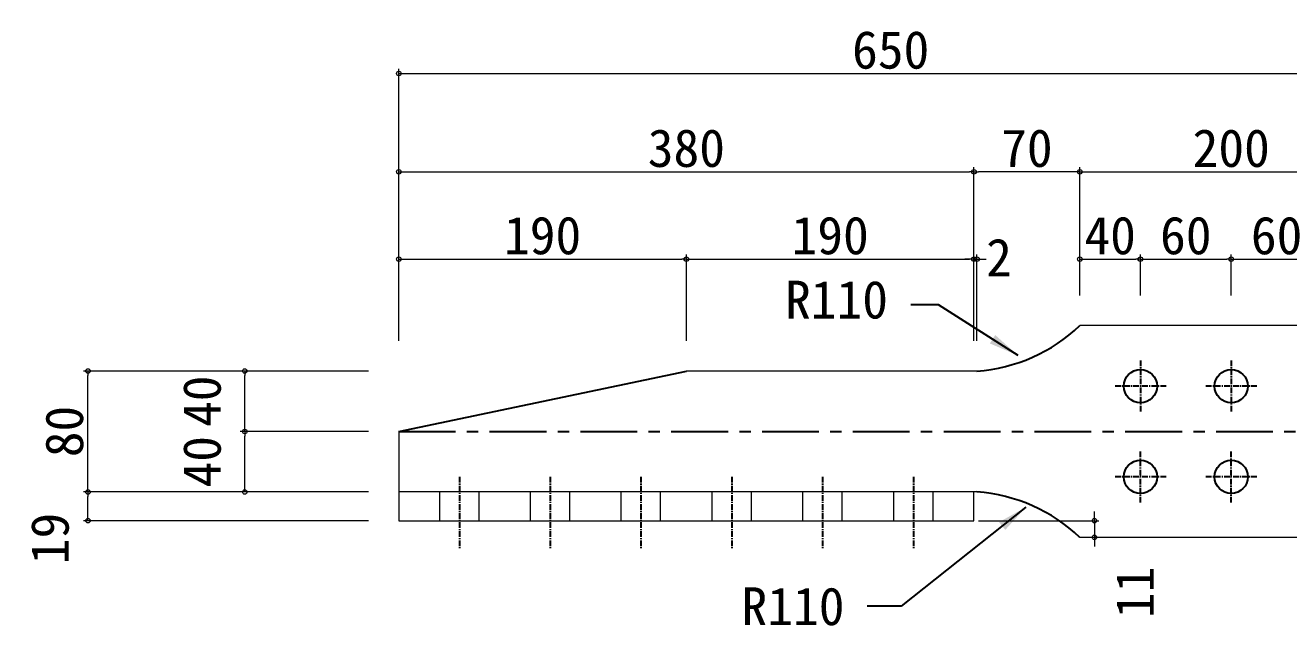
# Model space of a CAD drawing. Header units: millimetres. Extents: x 1755271 to 1764314, y -179109 to -173084.
# Drawn here: x 1756995 to 1757830, y -175371 to -174974 of the extents above; entities that cross this region are included whole.
import ezdxf

# ---------------------------------------------------------------- set-up
doc = ezdxf.new("R2010")
doc.units = ezdxf.units.MM
doc.header["$LTSCALE"] = 3
doc.linetypes.add('CENTER', pattern=[2, 1.25, -0.25, 0.25, -0.25])
doc.layers.get('DEFPOINTS').update_dxf_attribs({"color": 250})
doc.layers.add('01', color=7, linetype='Continuous')
doc.styles.get("Standard").update_dxf_attribs({"font": 'msgothic.ttc'})
doc.dimstyles.new('コピー(2) - Standard', dxfattribs={"dimtxt": 25, "dimasz": 20, "dimexe": 0.18, "dimexo": 0.0625, "dimgap": 15, "dimtad": 1, "dimdec": 0, "dimzin": 0, "dimdsep": 46, "dimtxsty": 'Standard', "dimblk": 'DOTSMALL', "dimcen": 0.09, "dimadec": 0, "dimazin": 0, "dimtfac": 1, "dimtdec": 0, "dimtofl": 0, "dimtmove": 0, "dimatfit": 3, "dimfxl": 1, "dimtolj": 1, "dimtzin": 0, "dimarcsym": 0})
doc.dimstyles.new('一般寸法-小さめ', dxfattribs={"dimtxt": 25, "dimasz": 3, "dimexe": 3, "dimexo": 3, "dimgap": 3, "dimtad": 1, "dimtxsty": 'Standard', "dimblk": 'ORIGIN', "dimcen": 0, "dimclrd": 256, "dimclre": 256, "dimclrt": 256, "dimadec": 0, "dimazin": 0, "dimtfac": 1, "dimtmove": 2, "dimatfit": 2, "dimfxl": 1, "dimtolj": 2, "dimlwd": 5, "dimlwe": 5, "dimarcsym": 0})

# ---------------------------------------------------------------- blocks, each defined once
blk = doc.blocks.new('_Origin')
at = {"color": 0, "linetype": 'ByBlock', "lineweight": -2}
blk.add_line((0, 0), (-1, 0), dxfattribs=at)
blk.add_circle((0, 0), 0.5, dxfattribs=at)
blk = doc.blocks.new('*D135')
at = {"layer": '01', "lineweight": 5}
for p, q in [((1757221.92, -175202.22), (1757033.5, -175202.22)), ((1757036.5, -175279.22), (1757036.5, -175205.22)), ((1757221.92, -175282.22), (1757033.5, -175282.22))]:
    blk.add_line(p, q, dxfattribs=at)
at = {"layer": 'DEFPOINTS', "color": 0}
for p in [(1757036.5, -175202.22), (1757241.92, -175202.22), (1757241.92, -175282.22)]:
    blk.add_point(p, dxfattribs=at)
at = {"layer": '01', "lineweight": 5, "xscale": 3, "yscale": 3, "zscale": 3}
for p, rotation in [((1757036.5, -175202.22), 90), ((1757036.5, -175282.22), 270)]:
    blk.add_blockref('_Origin', p, dxfattribs=dict(at, rotation=rotation))
at = {"layer": '01', "insert": (1757021, -175242.22), "char_height": 25, "attachment_point": 5, "rotation": 90}
blk.add_mtext('\\A2;80', dxfattribs=at)
blk = doc.blocks.new('*D136')
at = {"layer": '01', "lineweight": 5}
for p, q in [((1757221.92, -175282.22), (1757033.5, -175282.22)), ((1757036.5, -175298.22), (1757036.5, -175285.22)), ((1757221.92, -175301.22), (1757033.5, -175301.22))]:
    blk.add_line(p, q, dxfattribs=at)
at = {"layer": 'DEFPOINTS', "color": 0}
for p in [(1757036.5, -175282.22), (1757241.92, -175282.22), (1757241.92, -175301.22)]:
    blk.add_point(p, dxfattribs=at)
at = {"layer": '01', "lineweight": 5, "xscale": 3, "yscale": 3, "zscale": 3}
for p, rotation in [((1757036.5, -175282.22), 90), ((1757036.5, -175301.22), 270)]:
    blk.add_blockref('_Origin', p, dxfattribs=dict(at, rotation=rotation))
at = {"layer": '01', "insert": (1757011.5, -175312.98), "char_height": 25, "attachment_point": 5, "rotation": 90}
blk.add_mtext('\\A2;19', dxfattribs=at)
blk = doc.blocks.new('*D27')
at = {"layer": '01', "lineweight": 5}
for p, q in [((1757241.92, -175182.22), (1757241.92, -175067.43)), ((1757244.92, -175070.43), (1757618.92, -175070.43)), ((1757621.92, -175182.22), (1757621.92, -175067.43))]:
    blk.add_line(p, q, dxfattribs=at)
at = {"layer": 'DEFPOINTS', "color": 0}
for p in [(1757621.92, -175070.43), (1757241.92, -175202.22), (1757621.92, -175202.22)]:
    blk.add_point(p, dxfattribs=at)
at = {"layer": '01', "lineweight": 5, "xscale": 3, "yscale": 3, "zscale": 3, "rotation": 180}
blk.add_blockref('_Origin', (1757241.92, -175070.43), dxfattribs=at)
at = {"layer": '01', "lineweight": 5, "xscale": 3, "yscale": 3, "zscale": 3}
blk.add_blockref('_Origin', (1757621.92, -175070.43), dxfattribs=at)
at = {"layer": '01', "insert": (1757431.92, -175054.93), "char_height": 25, "attachment_point": 5}
blk.add_mtext('\\A2;380', dxfattribs=at)
blk = doc.blocks.new('*D28')
at = {"layer": '01', "lineweight": 5}
for p, q in [((1757621.92, -175182.22), (1757621.92, -175067.43)), ((1757688.92, -175070.43), (1757624.92, -175070.43)), ((1757691.92, -175152.22), (1757691.92, -175067.43))]:
    blk.add_line(p, q, dxfattribs=at)
at = {"layer": 'DEFPOINTS', "color": 0}
for p in [(1757621.92, -175070.43), (1757691.92, -175172.22), (1757621.92, -175202.22)]:
    blk.add_point(p, dxfattribs=at)
at = {"layer": '01', "lineweight": 5, "xscale": 3, "yscale": 3, "zscale": 3, "rotation": 180}
blk.add_blockref('_Origin', (1757621.92, -175070.43), dxfattribs=at)
at = {"layer": '01', "lineweight": 5, "xscale": 3, "yscale": 3, "zscale": 3}
blk.add_blockref('_Origin', (1757691.92, -175070.43), dxfattribs=at)
at = {"layer": '01', "insert": (1757656.92, -175054.93), "char_height": 25, "attachment_point": 5}
blk.add_mtext('\\A2;70', dxfattribs=at)
blk = doc.blocks.new('*D137')
at = {"layer": '01', "lineweight": 5}
for p, q in [((1757691.92, -175152.22), (1757691.92, -175067.43)), ((1757694.92, -175070.43), (1757888.92, -175070.43)), ((1757891.92, -175152.22), (1757891.92, -175067.43))]:
    blk.add_line(p, q, dxfattribs=at)
at = {"layer": 'DEFPOINTS', "color": 0}
for p in [(1757891.92, -175070.43), (1757691.92, -175172.22), (1757891.92, -175172.22)]:
    blk.add_point(p, dxfattribs=at)
at = {"layer": '01', "lineweight": 5, "xscale": 3, "yscale": 3, "zscale": 3, "rotation": 180}
blk.add_blockref('_Origin', (1757691.92, -175070.43), dxfattribs=at)
at = {"layer": '01', "lineweight": 5, "xscale": 3, "yscale": 3, "zscale": 3}
blk.add_blockref('_Origin', (1757891.92, -175070.43), dxfattribs=at)
at = {"layer": '01', "insert": (1757791.92, -175054.93), "char_height": 25, "attachment_point": 5}
blk.add_mtext('\\A2;200', dxfattribs=at)
blk = doc.blocks.new('*D37')
at = {"layer": '01', "lineweight": 5}
for p, q in [((1757221.92, -175242.22), (1757137.12, -175242.22)), ((1757140.12, -175279.22), (1757140.12, -175245.22)), ((1757221.92, -175282.22), (1757137.12, -175282.22))]:
    blk.add_line(p, q, dxfattribs=at)
at = {"layer": 'DEFPOINTS', "color": 0}
for p in [(1757140.12, -175242.22), (1757241.92, -175242.22), (1757241.92, -175282.22)]:
    blk.add_point(p, dxfattribs=at)
at = {"layer": '01', "lineweight": 5, "xscale": 3, "yscale": 3, "zscale": 3}
for p, rotation in [((1757140.12, -175242.22), 90), ((1757140.12, -175282.22), 270)]:
    blk.add_blockref('_Origin', p, dxfattribs=dict(at, rotation=rotation))
at = {"layer": '01', "insert": (1757111.96, -175262.22), "char_height": 25, "attachment_point": 5, "rotation": 90}
blk.add_mtext('\\A2;40', dxfattribs=at)
blk = doc.blocks.new('*D38')
at = {"layer": '01', "lineweight": 5}
for p, q in [((1757221.92, -175202.22), (1757137.12, -175202.22)), ((1757140.12, -175239.22), (1757140.12, -175205.22)), ((1757221.92, -175242.22), (1757137.12, -175242.22))]:
    blk.add_line(p, q, dxfattribs=at)
at = {"layer": 'DEFPOINTS', "color": 0}
for p in [(1757140.12, -175202.22), (1757241.92, -175202.22), (1757241.92, -175242.22)]:
    blk.add_point(p, dxfattribs=at)
at = {"layer": '01', "lineweight": 5, "xscale": 3, "yscale": 3, "zscale": 3}
for p, rotation in [((1757140.12, -175202.22), 90), ((1757140.12, -175242.22), 270)]:
    blk.add_blockref('_Origin', p, dxfattribs=dict(at, rotation=rotation))
at = {"layer": '01', "insert": (1757111.96, -175222.22), "char_height": 25, "attachment_point": 5, "rotation": 90}
blk.add_mtext('\\A2;40', dxfattribs=at)
blk = doc.blocks.new('*D140')
at = {"layer": '01', "lineweight": 5}
for p, q in [((1757701.55, -175298.22), (1757701.55, -175295.22)), ((1757624.92, -175301.22), (1757704.55, -175301.22)), ((1757701.55, -175301.22), (1757701.55, -175312.22)), ((1757694.92, -175312.22), (1757704.55, -175312.22)), ((1757701.55, -175315.22), (1757701.55, -175318.22))]:
    blk.add_line(p, q, dxfattribs=at)
at = {"layer": 'DEFPOINTS', "color": 0}
for p in [(1757621.92, -175301.22), (1757691.92, -175312.22), (1757701.55, -175312.22)]:
    blk.add_point(p, dxfattribs=at)
at = {"layer": '01', "lineweight": 5, "xscale": 3, "yscale": 3, "zscale": 3}
for p, rotation in [((1757701.55, -175301.22), 270), ((1757701.55, -175312.22), 90)]:
    blk.add_blockref('_Origin', p, dxfattribs=dict(at, rotation=rotation))
at = {"layer": '01', "insert": (1757728.29, -175348.65), "char_height": 25, "attachment_point": 5, "rotation": 90}
blk.add_mtext('\\A2;11', dxfattribs=at)
blk = doc.blocks.new('*D44')
at = {"layer": '01', "lineweight": 5}
for p, q in [((1757731.92, -175152.22), (1757731.92, -175125.2)), ((1757734.92, -175128.2), (1757788.92, -175128.2)), ((1757791.92, -175152.22), (1757791.92, -175125.2))]:
    blk.add_line(p, q, dxfattribs=at)
at = {"layer": 'DEFPOINTS', "color": 0}
for p in [(1757791.92, -175128.2), (1757731.92, -175172.22), (1757791.92, -175172.22)]:
    blk.add_point(p, dxfattribs=at)
at = {"layer": '01', "lineweight": 5, "xscale": 3, "yscale": 3, "zscale": 3, "rotation": 180}
blk.add_blockref('_Origin', (1757731.92, -175128.2), dxfattribs=at)
at = {"layer": '01', "lineweight": 5, "xscale": 3, "yscale": 3, "zscale": 3}
blk.add_blockref('_Origin', (1757791.92, -175128.2), dxfattribs=at)
at = {"layer": '01', "insert": (1757761.92, -175112.7), "char_height": 25, "attachment_point": 5}
blk.add_mtext('\\A2;60', dxfattribs=at)
blk = doc.blocks.new('*D66')
at = {"layer": '01', "lineweight": 5}
for p, q in [((1757241.92, -175182.22), (1757241.92, -175002.43)), ((1757244.92, -175005.43), (1757888.92, -175005.43)), ((1757891.92, -175150.72), (1757891.92, -175002.43))]:
    blk.add_line(p, q, dxfattribs=at)
at = {"layer": 'DEFPOINTS', "color": 0}
for p in [(1757891.92, -175005.43), (1757891.92, -175170.72), (1757241.92, -175202.22)]:
    blk.add_point(p, dxfattribs=at)
at = {"layer": '01', "lineweight": 5, "xscale": 3, "yscale": 3, "zscale": 3, "rotation": 180}
blk.add_blockref('_Origin', (1757241.92, -175005.43), dxfattribs=at)
at = {"layer": '01', "lineweight": 5, "xscale": 3, "yscale": 3, "zscale": 3}
blk.add_blockref('_Origin', (1757891.92, -175005.43), dxfattribs=at)
at = {"layer": '01', "insert": (1757566.92, -174989.93), "char_height": 25, "attachment_point": 5}
blk.add_mtext('\\A2;650', dxfattribs=at)
blk = doc.blocks.new('_DotSmall')
at = {"color": 0, "linetype": 'ByBlock', "const_width": 0.5}
blk.add_lwpolyline([(-0.0625, 0, 1), (0.0625, 0, 1)], format="xyb", close=True, dxfattribs=at)
blk = doc.blocks.new('*D75')
at = {"layer": '01', "lineweight": 5}
for p, q in [((1757241.92, -175182.22), (1757241.92, -175125.2)), ((1757244.92, -175128.2), (1757428.92, -175128.2)), ((1757431.92, -175182.22), (1757431.92, -175125.2))]:
    blk.add_line(p, q, dxfattribs=at)
at = {"layer": 'DEFPOINTS', "color": 0}
for p in [(1757431.92, -175128.2), (1757241.92, -175202.22), (1757431.92, -175202.22)]:
    blk.add_point(p, dxfattribs=at)
at = {"layer": '01', "lineweight": 5, "xscale": 3, "yscale": 3, "zscale": 3, "rotation": 180}
blk.add_blockref('_Origin', (1757241.92, -175128.2), dxfattribs=at)
at = {"layer": '01', "lineweight": 5, "xscale": 3, "yscale": 3, "zscale": 3}
blk.add_blockref('_Origin', (1757431.92, -175128.2), dxfattribs=at)
at = {"layer": '01', "insert": (1757336.92, -175112.7), "char_height": 25, "attachment_point": 5}
blk.add_mtext('\\A2;190', dxfattribs=at)
blk = doc.blocks.new('*D76')
at = {"layer": '01', "lineweight": 5}
for p, q in [((1757431.92, -175182.22), (1757431.92, -175125.2)), ((1757434.92, -175128.2), (1757618.92, -175128.2)), ((1757621.92, -175182.22), (1757621.92, -175125.2))]:
    blk.add_line(p, q, dxfattribs=at)
at = {"layer": 'DEFPOINTS', "color": 0}
for p in [(1757621.92, -175128.2), (1757431.92, -175202.22), (1757621.92, -175202.22)]:
    blk.add_point(p, dxfattribs=at)
at = {"layer": '01', "lineweight": 5, "xscale": 3, "yscale": 3, "zscale": 3, "rotation": 180}
blk.add_blockref('_Origin', (1757431.92, -175128.2), dxfattribs=at)
at = {"layer": '01', "lineweight": 5, "xscale": 3, "yscale": 3, "zscale": 3}
blk.add_blockref('_Origin', (1757621.92, -175128.2), dxfattribs=at)
at = {"layer": '01', "insert": (1757526.92, -175112.7), "char_height": 25, "attachment_point": 5}
blk.add_mtext('\\A2;190', dxfattribs=at)
blk = doc.blocks.new('*D77')
at = {"layer": '01', "lineweight": 5}
for p, q in [((1757691.92, -175152.22), (1757691.92, -175125.2)), ((1757694.92, -175128.2), (1757728.92, -175128.2)), ((1757731.92, -175152.22), (1757731.92, -175125.2))]:
    blk.add_line(p, q, dxfattribs=at)
at = {"layer": 'DEFPOINTS', "color": 0}
for p in [(1757731.92, -175128.2), (1757691.92, -175172.22), (1757731.92, -175172.22)]:
    blk.add_point(p, dxfattribs=at)
at = {"layer": '01', "lineweight": 5, "xscale": 3, "yscale": 3, "zscale": 3, "rotation": 180}
blk.add_blockref('_Origin', (1757691.92, -175128.2), dxfattribs=at)
at = {"layer": '01', "lineweight": 5, "xscale": 3, "yscale": 3, "zscale": 3}
blk.add_blockref('_Origin', (1757731.92, -175128.2), dxfattribs=at)
at = {"layer": '01', "insert": (1757711.92, -175112.7), "char_height": 25, "attachment_point": 5}
blk.add_mtext('\\A2;40', dxfattribs=at)
blk = doc.blocks.new('*D78')
at = {"layer": '01', "lineweight": 5}
for p, q in [((1757791.92, -175152.22), (1757791.92, -175125.2)), ((1757794.92, -175128.2), (1757848.92, -175128.2)), ((1757851.92, -175152.22), (1757851.92, -175125.2))]:
    blk.add_line(p, q, dxfattribs=at)
at = {"layer": 'DEFPOINTS', "color": 0}
for p in [(1757851.92, -175128.2), (1757791.92, -175172.22), (1757851.92, -175172.22)]:
    blk.add_point(p, dxfattribs=at)
at = {"layer": '01', "lineweight": 5, "xscale": 3, "yscale": 3, "zscale": 3, "rotation": 180}
blk.add_blockref('_Origin', (1757791.92, -175128.2), dxfattribs=at)
at = {"layer": '01', "lineweight": 5, "xscale": 3, "yscale": 3, "zscale": 3}
blk.add_blockref('_Origin', (1757851.92, -175128.2), dxfattribs=at)
at = {"layer": '01', "insert": (1757821.92, -175112.7), "char_height": 25, "attachment_point": 5}
blk.add_mtext('\\A2;60', dxfattribs=at)
blk = doc.blocks.new('*D155')
at = {"layer": '01', "lineweight": 5}
for p, q in [((1757618.92, -175128.2), (1757615.92, -175128.2)), ((1757621.92, -175182.22), (1757621.92, -175125.2)), ((1757621.92, -175128.2), (1757623.92, -175128.2)), ((1757623.92, -175182.22), (1757623.92, -175125.2)), ((1757626.92, -175128.2), (1757629.92, -175128.2))]:
    blk.add_line(p, q, dxfattribs=at)
at = {"layer": 'DEFPOINTS', "color": 0}
for p in [(1757623.92, -175128.2), (1757621.92, -175202.22), (1757623.92, -175202.22)]:
    blk.add_point(p, dxfattribs=at)
at = {"layer": '01', "lineweight": 5, "xscale": 3, "yscale": 3, "zscale": 3}
blk.add_blockref('_Origin', (1757621.92, -175128.2), dxfattribs=at)
at = {"layer": '01', "lineweight": 5, "xscale": 3, "yscale": 3, "zscale": 3, "rotation": 180}
blk.add_blockref('_Origin', (1757623.92, -175128.2), dxfattribs=at)
at = {"layer": '01', "insert": (1757638.49, -175127.12), "char_height": 25, "attachment_point": 5}
blk.add_mtext('\\A2;2', dxfattribs=at)

msp = doc.modelspace()

# ---------------------------------------------------------------- linework, layer by layer
at = {"layer": '01', "color": 7, "lineweight": 18}
for p, q in [((1757891.924, -175172.225), (1757691.924, -175172.225)), ((1757623.924, -175202.225), (1757431.924, -175202.225)), ((1757241.924, -175242.225), (1757241.924, -175282.225)), ((1757241.924, -175282.225), (1757241.924, -175301.225)), ((1757623.924, -175282.225), (1757241.924, -175282.225)), ((1757268.924, -175301.225), (1757268.924, -175282.225)), ((1757294.924, -175301.225), (1757294.924, -175282.225)), ((1757328.924, -175301.225), (1757328.924, -175282.225)), ((1757354.924, -175301.225), (1757354.924, -175282.225)), ((1757388.924, -175301.225), (1757388.924, -175282.225)), ((1757414.924, -175301.225), (1757414.924, -175282.225)), ((1757448.924, -175301.225), (1757448.924, -175282.225)), ((1757474.924, -175301.225), (1757474.924, -175282.225)), ((1757508.924, -175301.225), (1757508.924, -175282.225)), ((1757534.924, -175301.225), (1757534.924, -175282.225)), ((1757568.924, -175301.225), (1757568.924, -175282.225)), ((1757594.924, -175301.225), (1757594.924, -175282.225)), ((1757621.924, -175301.225), (1757621.924, -175282.225)), ((1757241.924, -175301.225), (1757621.924, -175301.225)), ((1757891.924, -175312.225), (1757691.924, -175312.225))]:
    msp.add_line(p, q, dxfattribs=at)
at = {"layer": '01', "color": 7, "linetype": 'CENTER'}
for p, q in [((1757731.924, -175195.225), (1757731.924, -175229.225)), ((1757791.924, -175195.225), (1757791.924, -175229.225)), ((1757748.924, -175212.225), (1757714.924, -175212.225)), ((1757808.924, -175212.225), (1757774.924, -175212.225)), ((1757731.924, -175289.225), (1757731.924, -175255.225)), ((1757791.924, -175289.225), (1757791.924, -175255.225)), ((1757281.924, -175272.225), (1757281.924, -175320.225)), ((1757341.924, -175272.225), (1757341.924, -175320.225)), ((1757401.924, -175272.225), (1757401.924, -175320.225)), ((1757461.924, -175272.225), (1757461.924, -175320.225)), ((1757521.924, -175272.225), (1757521.924, -175320.225)), ((1757581.924, -175272.225), (1757581.924, -175320.225)), ((1757748.924, -175272.225), (1757714.924, -175272.225)), ((1757808.924, -175272.225), (1757774.924, -175272.225))]:
    msp.add_line(p, q, dxfattribs=at)
at = {"layer": '01', "color": 7}
msp.add_line((1757241.924, -175242.225), (1757431.924, -175202.225), dxfattribs=at)
at = {"layer": '01', "color": 7, "linetype": 'CENTER', "ltscale": 10}
msp.add_line((1757241.924, -175242.225), (1757891.924, -175242.225), dxfattribs=at)
at = {"layer": '01', "color": 7}
for centre in [(1757731.924, -175212.225), (1757791.924, -175212.225), (1757731.924, -175272.225), (1757791.924, -175272.225)]:
    msp.add_circle(centre, 11, dxfattribs=at)
at = {"layer": '01', "color": 7, "ltscale": 2}
for centre, start, end in [((1757616.134, -175092.501), 274.060941, 313.550946), ((1757616.134, -175391.948), 46.449054, 85.939059)]:
    msp.add_arc(centre, 110, start, end, dxfattribs=at)

# ---------------------------------------------------------------- texts
at = {"layer": '01', "color": 7, "char_height": 25, "width": 98.97993}
for s, insert, attachment_point in [('\\A1;R110', (1757565.149, -175167.899), 9), ('R110', (1757536.384, -175345.297), 3)]:
    msp.add_mtext(s, dxfattribs=dict(at, insert=insert, attachment_point=attachment_point))

# ---------------------------------------------------------------- dimensions: what is measured, and where the dimension line sits
at = {"layer": '01', "color": 7}
for base, p1, p2, picture, middle in [((1757891.924, -175005.43), (1757241.924, -175202.225), (1757891.924, -175170.725), '*D66', (1757566.924, -174989.93)), ((1757621.924, -175070.43), (1757241.924, -175202.225), (1757621.924, -175202.225), '*D27', (1757431.924, -175054.93)), ((1757621.924, -175070.43), (1757691.924, -175172.225), (1757621.924, -175202.225), '*D28', (1757656.924, -175054.93)), ((1757891.924, -175070.43), (1757691.924, -175172.225), (1757891.924, -175172.225), '*D137', (1757791.924, -175054.93)), ((1757431.924, -175128.202), (1757241.924, -175202.225), (1757431.924, -175202.225), '*D75', (1757336.924, -175112.702)), ((1757621.924, -175128.202), (1757431.924, -175202.225), (1757621.924, -175202.225), '*D76', (1757526.924, -175112.702)), ((1757731.924, -175128.202), (1757691.924, -175172.225), (1757731.924, -175172.225), '*D77', (1757711.924, -175112.702)), ((1757791.924, -175128.202), (1757731.924, -175172.225), (1757791.924, -175172.225), '*D44', (1757761.924, -175112.702)), ((1757851.924, -175128.202), (1757791.924, -175172.225), (1757851.924, -175172.225), '*D78', (1757821.924, -175112.702))]:
    dim = msp.add_linear_dim(base=base, p1=p1, p2=p2, dimstyle='一般寸法-小さめ', override={"dimexo": 20}, dxfattribs=at)
    dim.commit()
    dim.dimension.update_dxf_attribs({"geometry": picture, "text_midpoint": middle})
dim = msp.add_linear_dim(base=(1757623.924, -175128.202), p1=(1757621.924, -175202.225), p2=(1757623.924, -175202.225), dimstyle='一般寸法-小さめ', override={"dimexo": 20}, dxfattribs=at)
dim.commit()
dim.dimension.update_dxf_attribs({"geometry": '*D155', "text_midpoint": (1757638.492, -175127.124), "dimtype": 160})
dim = msp.add_linear_dim(base=(1757036.496, -175202.225), p1=(1757241.924, -175282.225), p2=(1757241.924, -175202.225), angle=270, dimstyle='一般寸法-小さめ', override={"dimexo": 20}, dxfattribs=at)
dim.commit()
dim.dimension.update_dxf_attribs({"geometry": '*D135', "text_midpoint": (1757020.996, -175242.225)})
for base, p1, p2, picture, middle in [((1757140.116, -175202.225), (1757241.924, -175242.225), (1757241.924, -175202.225), '*D38', (1757111.961, -175222.225)), ((1757140.116, -175242.225), (1757241.924, -175282.225), (1757241.924, -175242.225), '*D37', (1757111.961, -175262.225)), ((1757036.496, -175282.225), (1757241.924, -175301.225), (1757241.924, -175282.225), '*D136', (1757011.496, -175312.98))]:
    dim = msp.add_linear_dim(base=base, p1=p1, p2=p2, angle=270, dimstyle='一般寸法-小さめ', override={"dimexo": 20}, dxfattribs=at)
    dim.commit()
    dim.dimension.update_dxf_attribs({"geometry": picture, "text_midpoint": middle, "dimtype": 160})
dim = msp.add_linear_dim(base=(1757701.55, -175312.225), p1=(1757621.924, -175301.225), p2=(1757691.924, -175312.225), angle=90, dimstyle='一般寸法-小さめ', dxfattribs=at)
dim.commit()
dim.dimension.update_dxf_attribs({"geometry": '*D140', "text_midpoint": (1757728.291, -175348.654), "dimtype": 160})

# ---------------------------------------------------------------- leaders
at = {"layer": '01', "color": 7, "annotation_type": 0, "has_hookline": 1, "hookline_direction": 1, "text_width": 62.2}
for points in [[(1757651.089, -175191.962), (1757598.423, -175158.373), (1757580.149, -175158.373)], [(1757656.26, -175292.287), (1757573.777, -175357.797), (1757551.384, -175357.797)]]:
    msp.add_leader(points, dimstyle='コピー(2) - Standard', override={"dimgap": 15, "dimtad": 0}, dxfattribs=at)

doc.saveas('drawing.dxf')
